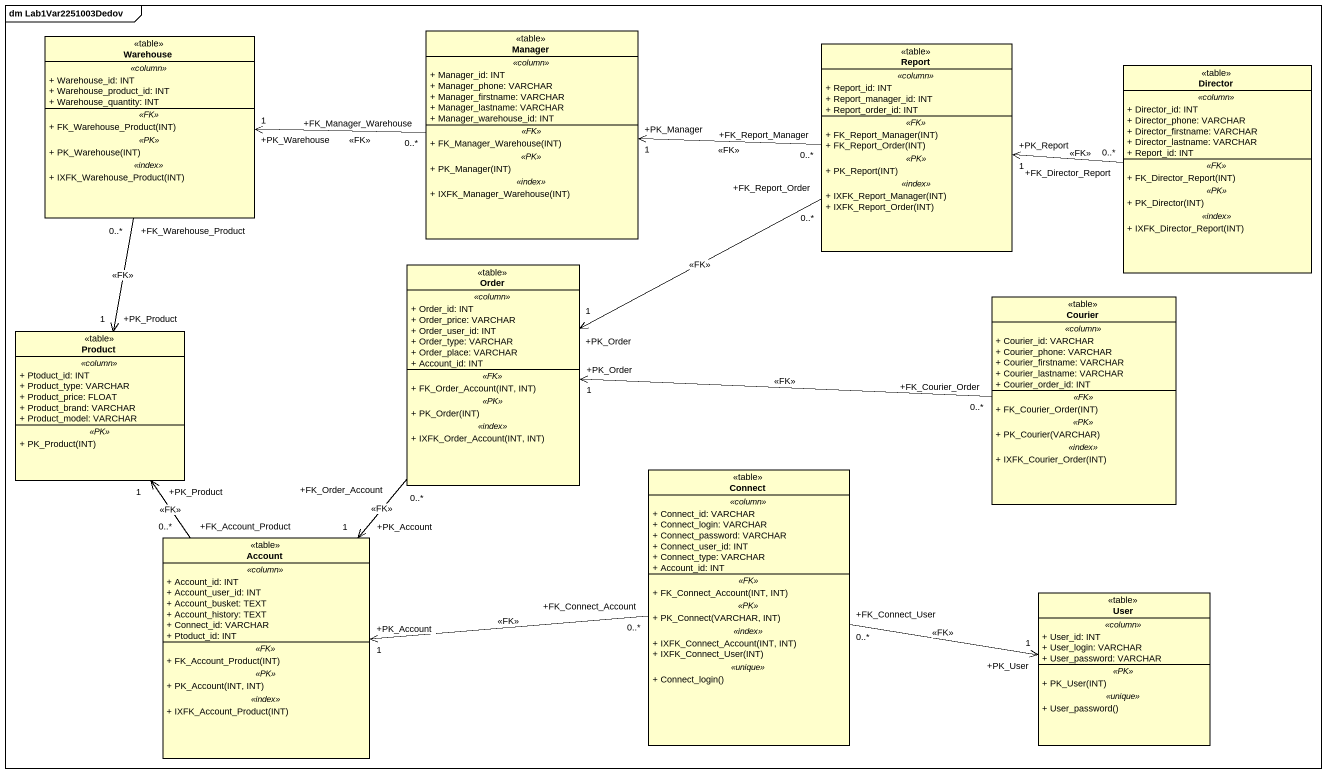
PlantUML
@startuml
mainframe dm Lab1Var2251003Dedov
hide circle
hide empty members
skinparam classAttributeIconSize 0
class Warehouse <<table>> {
  .. <<column>> ..
  + Warehouse_id: INT
  + Warehouse_product_id: INT
  + Warehouse_quantity: INT
  .. <<FK>> ..
  + FK_Warehouse_Product(INT)
  .. <<PK>> ..
  + PK_Warehouse(INT)
  .. <<index>> ..
  + IXFK_Warehouse_Product(INT)
}
class Manager <<table>> {
  .. <<column>> ..
  + Manager_id: INT
  + Manager_phone: VARCHAR
  + Manager_firstname: VARCHAR
  + Manager_lastname: VARCHAR
  + Manager_warehouse_id: INT
  .. <<FK>> ..
  + FK_Manager_Warehouse(INT)
  .. <<PK>> ..
  + PK_Manager(INT)
  .. <<index>> ..
  + IXFK_Manager_Warehouse(INT)
}
class Report <<table>> {
  .. <<column>> ..
  + Report_id: INT
  + Report_manager_id: INT
  + Report_order_id: INT
  .. <<FK>> ..
  + FK_Report_Manager(INT)
  + FK_Report_Order(INT)
  .. <<PK>> ..
  + PK_Report(INT)
  .. <<index>> ..
  + IXFK_Report_Manager(INT)
  + IXFK_Report_Order(INT)
}
class Director <<table>> {
  .. <<column>> ..
  + Director_id: INT
  + Director_phone: VARCHAR
  + Director_firstname: VARCHAR
  + Director_lastname: VARCHAR
  + Report_id: INT
  .. <<FK>> ..
  + FK_Director_Report(INT)
  .. <<PK>> ..
  + PK_Director(INT)
  .. <<index>> ..
  + IXFK_Director_Report(INT)
}
class Order <<table>> {
  .. <<column>> ..
  + Order_id: INT
  + Order_price: VARCHAR
  + Order_user_id: INT
  + Order_type: VARCHAR
  + Order_place: VARCHAR
  + Account_id: INT
  .. <<FK>> ..
  + FK_Order_Account(INT, INT)
  .. <<PK>> ..
  + PK_Order(INT)
  .. <<index>> ..
  + IXFK_Order_Account(INT, INT)
}
class Courier <<table>> {
  .. <<column>> ..
  + Courier_id: VARCHAR
  + Courier_phone: VARCHAR
  + Courier_firstname: VARCHAR
  + Courier_lastname: VARCHAR
  + Courier_order_id: INT
  .. <<FK>> ..
  + FK_Courier_Order(INT)
  .. <<PK>> ..
  + PK_Courier(VARCHAR)
  .. <<index>> ..
  + IXFK_Courier_Order(INT)
}
class Product <<table>> {
  .. <<column>> ..
  + Ptoduct_id: INT
  + Product_type: VARCHAR
  + Product_price: FLOAT
  + Product_brand: VARCHAR
  + Product_model: VARCHAR
  .. <<PK>> ..
  + PK_Product(INT)
}
class Connect <<table>> {
  .. <<column>> ..
  + Connect_id: VARCHAR
  + Connect_login: VARCHAR
  + Connect_password: VARCHAR
  + Connect_user_id: INT
  + Connect_type: VARCHAR
  + Account_id: INT
  .. <<FK>> ..
  + FK_Connect_Account(INT, INT)
  .. <<PK>> ..
  + PK_Connect(VARCHAR, INT)
  .. <<index>> ..
  + IXFK_Connect_Account(INT, INT)
  + IXFK_Connect_User(INT)
  .. <<unique>> ..
  + Connect_login()
}
class Account <<table>> {
  .. <<column>> ..
  + Account_id: INT
  + Account_user_id: INT
  + Account_busket: TEXT
  + Account_history: TEXT
  + Connect_id: VARCHAR
  + Ptoduct_id: INT
  .. <<FK>> ..
  + FK_Account_Product(INT)
  .. <<PK>> ..
  + PK_Account(INT, INT)
  .. <<index>> ..
  + IXFK_Account_Product(INT)
}
class User <<table>> {
  .. <<column>> ..
  + User_id: INT
  + User_login: VARCHAR
  + User_password: VARCHAR
  .. <<PK>> ..
  + PK_User(INT)
  .. <<unique>> ..
  + User_password()
}
Warehouse "+FK_Warehouse_Product\n0..*" --> "+PK_Product\n1" Product : <<FK>>
Manager "+FK_Manager_Warehouse\n0..*" -left-> "+PK_Warehouse\n1" Warehouse : <<FK>>
Report "+FK_Report_Manager\n0..*" -left-> "+PK_Manager\n1" Manager : <<FK>>
Report "+FK_Report_Order\n0..*" -left-> "+PK_Order\n1" Order : <<FK>>
Director "+FK_Director_Report\n0..*" -left-> "+PK_Report\n1" Report : <<FK>>
Order "+FK_Order_Account\n0..*" --> "+PK_Account\n1" Account : <<FK>>
Courier "+FK_Courier_Order\n0..*" -left-> "+PK_Order\n1" Order : <<FK>>
Connect "+FK_Connect_Account\n0..*" -left-> "+PK_Account\n1" Account : <<FK>>
Connect "+FK_Connect_User\n0..*" -right-> "+PK_User\n1" User : <<FK>>
Account "+FK_Account_Product\n0..*" -up-> "+PK_Product\n1" Product : <<FK>>
@enduml
